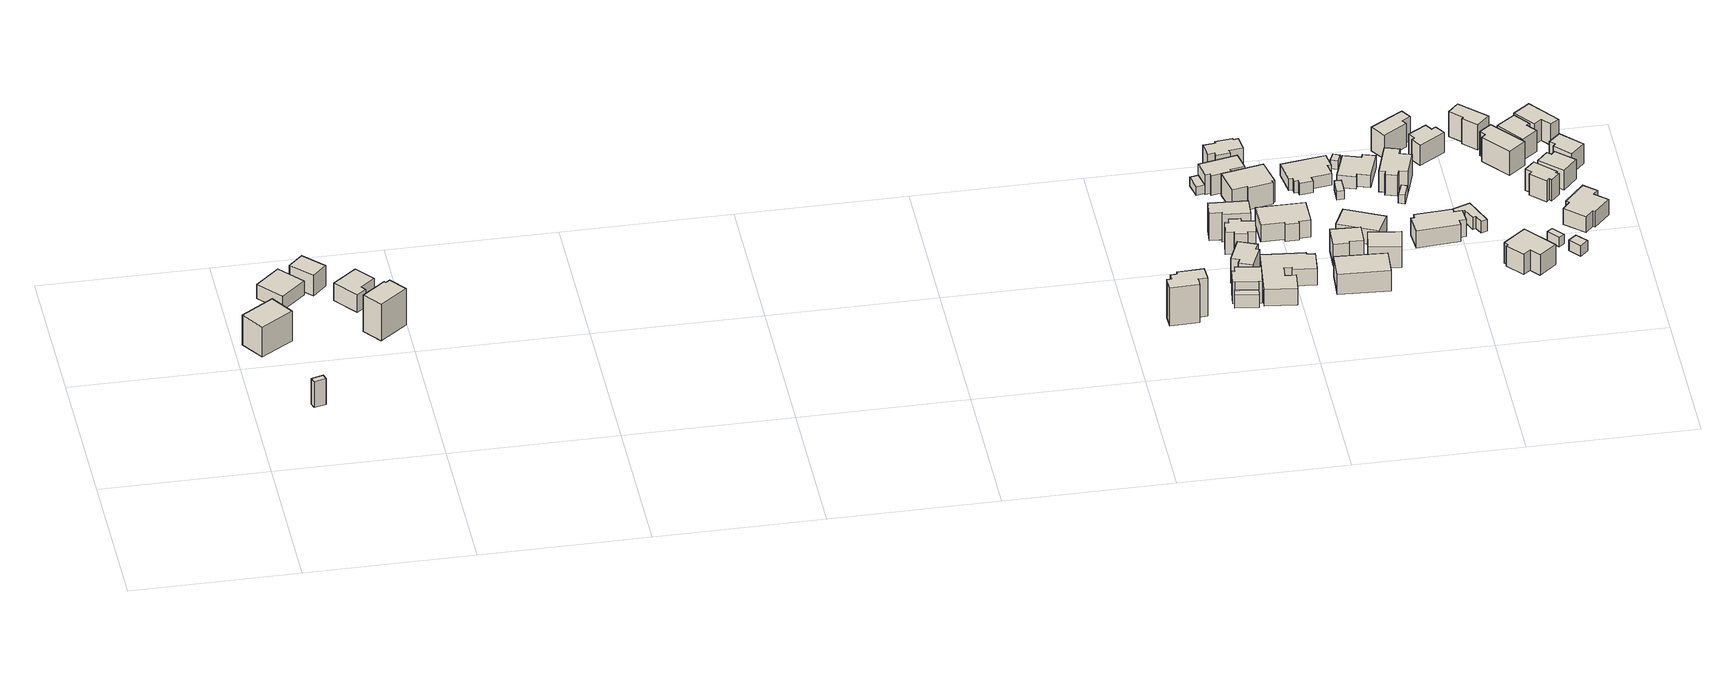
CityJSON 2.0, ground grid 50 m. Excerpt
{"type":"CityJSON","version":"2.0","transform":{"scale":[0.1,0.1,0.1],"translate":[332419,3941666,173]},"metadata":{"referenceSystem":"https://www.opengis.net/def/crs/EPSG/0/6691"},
"CityObjects":{
"building1":{"type":"Building","attributes":{"usage":"411","measuredHeight":11.3,"storeysAboveGround":2,"BuildingIDAttribute.prefecture":"14","BuildingIDAttribute.city":"14151","BuildingDetailAttribute.totalFloorArea":158.42,"BuildingDetailAttribute.buildingFootprintArea":79.21,"BuildingDetailAttribute.buildingStructureType":"601","BuildingDetailAttribute.buildingStructureOrgType":"1","BuildingDetailAttribute.orgUsage":"10","BuildingDetailAttribute.surveyYear":2015,"BuildingLandSlideRiskAttribute.description":"1","BuildingLandSlideRiskAttribute.areaType":"1"},"geometry":[{"type":"Solid","lod":"1","boundaries":[[[[0,1,2,3]],[[2,4,5,3]],[[1,6,4,2]],[[0,7,6,1]],[[3,5,7,0]],[[4,6,7,5]]]]}]},
"building2":{"type":"Building","attributes":{"measuredHeight":11.4,"BuildingIDAttribute.prefecture":"14","BuildingIDAttribute.city":"14151","BuildingDetailAttribute.surveyYear":2015,"BuildingLandSlideRiskAttribute.description":"1","BuildingLandSlideRiskAttribute.areaType":"1"},"geometry":[{"type":"Solid","lod":"1","boundaries":[[[[8,9,10,11]],[[10,12,13,11]],[[9,14,12,10]],[[8,15,14,9]],[[11,13,15,8]],[[12,14,15,13]]]]}]},
"building3":{"type":"Building","attributes":{"usage":"411","measuredHeight":6,"storeysAboveGround":2,"BuildingIDAttribute.prefecture":"14","BuildingIDAttribute.city":"14151","BuildingDetailAttribute.totalFloorArea":151.62,"BuildingDetailAttribute.buildingFootprintArea":75.81,"BuildingDetailAttribute.buildingStructureType":"601","BuildingDetailAttribute.buildingStructureOrgType":"1","BuildingDetailAttribute.orgUsage":"10","BuildingDetailAttribute.surveyYear":2015,"BuildingLandSlideRiskAttribute.description":"1","BuildingLandSlideRiskAttribute.areaType":"1"},"geometry":[{"type":"Solid","lod":"1","boundaries":[[[[16,17,18,19]],[[18,20,21,19]],[[17,22,20,18]],[[16,23,22,17]],[[19,21,23,16]],[[20,22,23,21]]]]}]},
"building4":{"type":"Building","attributes":{"usage":"411","measuredHeight":7.9,"storeysAboveGround":2,"BuildingIDAttribute.prefecture":"14","BuildingIDAttribute.city":"14151","BuildingDetailAttribute.totalFloorArea":80.14,"BuildingDetailAttribute.buildingFootprintArea":40.07,"BuildingDetailAttribute.buildingStructureType":"601","BuildingDetailAttribute.buildingStructureOrgType":"1","BuildingDetailAttribute.orgUsage":"10","BuildingDetailAttribute.surveyYear":2015,"BuildingLandSlideRiskAttribute.description":"1","BuildingLandSlideRiskAttribute.areaType":"1"},"geometry":[{"type":"Solid","lod":"1","boundaries":[[[[24,25,26,27]],[[26,28,29,27]],[[25,30,28,26]],[[24,31,30,25]],[[27,29,31,24]],[[28,30,31,29]]]]}]},
"building5":{"type":"Building","attributes":{"usage":"411","measuredHeight":7.4,"storeysAboveGround":2,"BuildingIDAttribute.prefecture":"14","BuildingIDAttribute.city":"14151","BuildingDetailAttribute.totalFloorArea":116.2,"BuildingDetailAttribute.buildingFootprintArea":58.1,"BuildingDetailAttribute.buildingStructureType":"601","BuildingDetailAttribute.buildingStructureOrgType":"1","BuildingDetailAttribute.orgUsage":"10","BuildingDetailAttribute.surveyYear":2015,"BuildingLandSlideRiskAttribute.description":"1","BuildingLandSlideRiskAttribute.areaType":"1"},"geometry":[{"type":"Solid","lod":"1","boundaries":[[[[32,33,34,35,36,37]],[[36,38,39,37]],[[35,40,38,36]],[[34,41,40,35]],[[33,42,41,34]],[[32,43,42,33]],[[37,39,43,32]],[[38,40,41,42,43,39]]]]}]},
"building6":{"type":"Building","attributes":{"usage":"411","measuredHeight":13.2,"storeysAboveGround":2,"BuildingIDAttribute.prefecture":"14","BuildingIDAttribute.city":"14151","BuildingDetailAttribute.totalFloorArea":116.97,"BuildingDetailAttribute.buildingFootprintArea":58.49,"BuildingDetailAttribute.buildingStructureType":"601","BuildingDetailAttribute.buildingStructureOrgType":"1","BuildingDetailAttribute.orgUsage":"10","BuildingDetailAttribute.surveyYear":2015,"BuildingLandSlideRiskAttribute.description":"1","BuildingLandSlideRiskAttribute.areaType":"1"},"geometry":[{"type":"Solid","lod":"1","boundaries":[[[[44,45,46,47,48,49]],[[48,50,51,49]],[[47,52,50,48]],[[46,53,52,47]],[[45,54,53,46]],[[44,55,54,45]],[[49,51,55,44]],[[50,52,53,54,55,51]]]]}]},
"building7":{"type":"Building","attributes":{"usage":"411","measuredHeight":14,"storeysAboveGround":2,"BuildingIDAttribute.prefecture":"14","BuildingIDAttribute.city":"14151","BuildingDetailAttribute.totalFloorArea":113.27,"BuildingDetailAttribute.buildingFootprintArea":56.63,"BuildingDetailAttribute.buildingStructureType":"601","BuildingDetailAttribute.buildingStructureOrgType":"1","BuildingDetailAttribute.orgUsage":"10","BuildingDetailAttribute.surveyYear":2015,"BuildingLandSlideRiskAttribute.description":"1","BuildingLandSlideRiskAttribute.areaType":"1"},"geometry":[{"type":"Solid","lod":"1","boundaries":[[[[56,57,58,59,60,61,62,63,64,65]],[[64,66,67,65]],[[63,68,66,64]],[[62,69,68,63]],[[61,70,69,62]],[[60,71,70,61]],[[59,72,71,60]],[[58,73,72,59]],[[57,74,73,58]],[[56,75,74,57]],[[65,67,75,56]],[[66,68,69,70,71,72,73,74,75,67]]]]}]},
"building8":{"type":"Building","attributes":{"measuredHeight":5.9,"BuildingIDAttribute.prefecture":"14","BuildingIDAttribute.city":"14151","BuildingDetailAttribute.surveyYear":2015,"BuildingLandSlideRiskAttribute.description":"1","BuildingLandSlideRiskAttribute.areaType":"1"},"geometry":[{"type":"Solid","lod":"1","boundaries":[[[[76,77,78,79]],[[78,80,81,79]],[[77,82,80,78]],[[76,83,82,77]],[[79,81,83,76]],[[80,82,83,81]]]]}]},
"building9":{"type":"Building","attributes":{"usage":"411","measuredHeight":8.2,"storeysAboveGround":2,"BuildingIDAttribute.prefecture":"14","BuildingIDAttribute.city":"14151","BuildingDetailAttribute.totalFloorArea":65.85,"BuildingDetailAttribute.buildingFootprintArea":32.93,"BuildingDetailAttribute.buildingStructureType":"601","BuildingDetailAttribute.buildingStructureOrgType":"1","BuildingDetailAttribute.orgUsage":"10","BuildingDetailAttribute.surveyYear":2015,"BuildingLandSlideRiskAttribute.description":"1","BuildingLandSlideRiskAttribute.areaType":"1"},"geometry":[{"type":"Solid","lod":"1","boundaries":[[[[84,85,86,87,88,89,90,91]],[[90,92,93,91]],[[89,94,92,90]],[[88,95,94,89]],[[87,96,95,88]],[[86,97,96,87]],[[85,98,97,86]],[[84,99,98,85]],[[91,93,99,84]],[[92,94,95,96,97,98,99,93]]]]}]},
"building10":{"type":"Building","attributes":{"usage":"411","measuredHeight":9.5,"storeysAboveGround":2,"BuildingIDAttribute.prefecture":"14","BuildingIDAttribute.city":"14151","BuildingDetailAttribute.totalFloorArea":83.37,"BuildingDetailAttribute.buildingFootprintArea":41.69,"BuildingDetailAttribute.buildingStructureType":"601","BuildingDetailAttribute.buildingStructureOrgType":"1","BuildingDetailAttribute.orgUsage":"10","BuildingDetailAttribute.surveyYear":2015,"BuildingLandSlideRiskAttribute.description":"1","BuildingLandSlideRiskAttribute.areaType":"1"},"geometry":[{"type":"Solid","lod":"1","boundaries":[[[[100,101,102,103,104,105,106,107]],[[106,108,109,107]],[[105,110,108,106]],[[104,111,110,105]],[[103,112,111,104]],[[102,113,112,103]],[[101,114,113,102]],[[100,115,114,101]],[[107,109,115,100]],[[108,110,111,112,113,114,115,109]]]]}]},
"building11":{"type":"Building","attributes":{"usage":"411","measuredHeight":8,"storeysAboveGround":2,"BuildingIDAttribute.prefecture":"14","BuildingIDAttribute.city":"14151","BuildingDetailAttribute.totalFloorArea":88.07,"BuildingDetailAttribute.buildingFootprintArea":44.03,"BuildingDetailAttribute.buildingStructureType":"601","BuildingDetailAttribute.buildingStructureOrgType":"1","BuildingDetailAttribute.orgUsage":"10","BuildingDetailAttribute.surveyYear":2015,"BuildingLandSlideRiskAttribute.description":"1","BuildingLandSlideRiskAttribute.areaType":"1"},"geometry":[{"type":"Solid","lod":"1","boundaries":[[[[116,117,118,119,120,121,122,123,124,125,126,127]],[[126,128,129,127]],[[125,130,128,126]],[[124,131,130,125]],[[123,132,131,124]],[[122,133,132,123]],[[121,134,133,122]],[[120,135,134,121]],[[119,136,135,120]],[[118,137,136,119]],[[117,138,137,118]],[[116,139,138,117]],[[127,129,139,116]],[[128,130,131,132,133,134,135,136,137,138,139,129]]]]}]},
"building12":{"type":"Building","attributes":{"usage":"411","measuredHeight":10.1,"storeysAboveGround":2,"BuildingIDAttribute.prefecture":"14","BuildingIDAttribute.city":"14151","BuildingDetailAttribute.totalFloorArea":97.41,"BuildingDetailAttribute.buildingFootprintArea":48.71,"BuildingDetailAttribute.buildingStructureType":"601","BuildingDetailAttribute.buildingStructureOrgType":"1","BuildingDetailAttribute.orgUsage":"10","BuildingDetailAttribute.surveyYear":2015,"BuildingLandSlideRiskAttribute.description":"1","BuildingLandSlideRiskAttribute.areaType":"1"},"geometry":[{"type":"Solid","lod":"1","boundaries":[[[[140,141,142,143,144,145]],[[144,146,147,145]],[[143,148,146,144]],[[142,149,148,143]],[[141,150,149,142]],[[140,151,150,141]],[[145,147,151,140]],[[146,148,149,150,151,147]]]]}]},
"building13":{"type":"Building","attributes":{"BuildingIDAttribute.prefecture":"14","BuildingIDAttribute.city":"14151","BuildingDetailAttribute.surveyYear":2015,"BuildingLandSlideRiskAttribute.description":"1","BuildingLandSlideRiskAttribute.areaType":"1"},"geometry":[{"type":"Solid","lod":"1","boundaries":[[[[152,153,154,155]],[[154,156,157,155]],[[153,158,156,154]],[[152,159,158,153]],[[155,157,159,152]],[[156,158,159,157]]]]}]},
"building14":{"type":"Building","attributes":{"usage":"411","measuredHeight":7,"storeysAboveGround":1,"BuildingIDAttribute.prefecture":"14","BuildingIDAttribute.city":"14151","BuildingDetailAttribute.totalFloorArea":164.41,"BuildingDetailAttribute.buildingFootprintArea":164.41,"BuildingDetailAttribute.buildingStructureType":"601","BuildingDetailAttribute.buildingStructureOrgType":"1","BuildingDetailAttribute.orgUsage":"10","BuildingDetailAttribute.surveyYear":2015,"BuildingLandSlideRiskAttribute.description":"1","BuildingLandSlideRiskAttribute.areaType":"1"},"geometry":[{"type":"Solid","lod":"1","boundaries":[[[[160,161,162,163,164,165,166,167,168,169,170,171]],[[170,172,173,171]],[[169,174,172,170]],[[168,175,174,169]],[[167,176,175,168]],[[166,177,176,167]],[[165,178,177,166]],[[164,179,178,165]],[[163,180,179,164]],[[162,181,180,163]],[[161,182,181,162]],[[160,183,182,161]],[[171,173,183,160]],[[172,174,175,176,177,178,179,180,181,182,183,173]]]]}]},
"building15":{"type":"Building","attributes":{"usage":"411","measuredHeight":7.7,"storeysAboveGround":2,"BuildingIDAttribute.prefecture":"14","BuildingIDAttribute.city":"14151","BuildingDetailAttribute.totalFloorArea":120.43,"BuildingDetailAttribute.buildingFootprintArea":60.21,"BuildingDetailAttribute.buildingStructureType":"601","BuildingDetailAttribute.buildingStructureOrgType":"1","BuildingDetailAttribute.orgUsage":"10","BuildingDetailAttribute.surveyYear":2015,"BuildingLandSlideRiskAttribute.description":"1","BuildingLandSlideRiskAttribute.areaType":"1"},"geometry":[{"type":"Solid","lod":"1","boundaries":[[[[184,185,186,187,188,189,190,153]],[[190,191,192,153]],[[189,193,191,190]],[[188,194,193,189]],[[187,195,194,188]],[[186,196,195,187]],[[185,197,196,186]],[[184,198,197,185]],[[153,192,198,184]],[[191,193,194,195,196,197,198,192]]]]}]},
"building16":{"type":"Building","attributes":{"usage":"411","measuredHeight":8.8,"storeysAboveGround":1,"BuildingIDAttribute.prefecture":"14","BuildingIDAttribute.city":"14151","BuildingDetailAttribute.totalFloorArea":127.02,"BuildingDetailAttribute.buildingFootprintArea":127.02,"BuildingDetailAttribute.buildingStructureType":"601","BuildingDetailAttribute.buildingStructureOrgType":"1","BuildingDetailAttribute.orgUsage":"10","BuildingDetailAttribute.surveyYear":2015,"BuildingLandSlideRiskAttribute.description":"1","BuildingLandSlideRiskAttribute.areaType":"1"},"geometry":[{"type":"Solid","lod":"1","boundaries":[[[[199,200,201,202,203,204,205,206]],[[205,207,208,206]],[[204,209,207,205]],[[203,210,209,204]],[[202,211,210,203]],[[201,212,211,202]],[[200,213,212,201]],[[199,214,213,200]],[[206,208,214,199]],[[207,209,210,211,212,213,214,208]]]]}]},
"building17":{"type":"Building","attributes":{"usage":"411","measuredHeight":8.1,"storeysAboveGround":2,"BuildingIDAttribute.prefecture":"14","BuildingIDAttribute.city":"14151","BuildingDetailAttribute.totalFloorArea":94.13,"BuildingDetailAttribute.buildingFootprintArea":47.07,"BuildingDetailAttribute.buildingStructureType":"601","BuildingDetailAttribute.buildingStructureOrgType":"1","BuildingDetailAttribute.orgUsage":"10","BuildingDetailAttribute.surveyYear":2015,"BuildingLandSlideRiskAttribute.description":"1","BuildingLandSlideRiskAttribute.areaType":"1"},"geometry":[{"type":"Solid","lod":"1","boundaries":[[[[215,216,217,218,219,220,221,222,223,224,225,226]],[[225,227,228,226]],[[224,229,227,225]],[[223,230,229,224]],[[222,231,230,223]],[[221,232,231,222]],[[220,233,232,221]],[[219,234,233,220]],[[218,235,234,219]],[[217,236,235,218]],[[216,237,236,217]],[[215,238,237,216]],[[226,228,238,215]],[[227,229,230,231,232,233,234,235,236,237,238,228]]]]}]},
"building18":{"type":"Building","attributes":{"usage":"411","measuredHeight":6.8,"storeysAboveGround":1,"BuildingIDAttribute.prefecture":"14","BuildingIDAttribute.city":"14151","BuildingDetailAttribute.totalFloorArea":115.85,"BuildingDetailAttribute.buildingFootprintArea":115.85,"BuildingDetailAttribute.buildingStructureType":"601","BuildingDetailAttribute.buildingStructureOrgType":"1","BuildingDetailAttribute.orgUsage":"10","BuildingDetailAttribute.surveyYear":2015,"BuildingLandSlideRiskAttribute.description":"1","BuildingLandSlideRiskAttribute.areaType":"1"},"geometry":[{"type":"Solid","lod":"1","boundaries":[[[[239,240,241,242,243,244,245,246]],[[245,247,248,246]],[[244,249,247,245]],[[243,250,249,244]],[[242,251,250,243]],[[241,252,251,242]],[[240,253,252,241]],[[239,254,253,240]],[[246,248,254,239]],[[247,249,250,251,252,253,254,248]]]]}]},
"building19":{"type":"Building","attributes":{"BuildingIDAttribute.prefecture":"14","BuildingIDAttribute.city":"14151","BuildingDetailAttribute.surveyYear":2015,"BuildingLandSlideRiskAttribute.description":"1","BuildingLandSlideRiskAttribute.areaType":"1"},"geometry":[{"type":"Solid","lod":"1","boundaries":[[[[255,256,257,258]],[[257,259,260,258]],[[256,261,259,257]],[[255,262,261,256]],[[258,260,262,255]],[[259,261,262,260]]]]}]},
"building20":{"type":"Building","attributes":{"usage":"411","measuredHeight":8.7,"storeysAboveGround":2,"BuildingIDAttribute.prefecture":"14","BuildingIDAttribute.city":"14151","BuildingDetailAttribute.totalFloorArea":262.78,"BuildingDetailAttribute.buildingFootprintArea":131.39,"BuildingDetailAttribute.buildingStructureType":"601","BuildingDetailAttribute.buildingStructureOrgType":"1","BuildingDetailAttribute.orgUsage":"10","BuildingDetailAttribute.surveyYear":2015,"BuildingLandSlideRiskAttribute.description":"1","BuildingLandSlideRiskAttribute.areaType":"1"},"geometry":[{"type":"Solid","lod":"1","boundaries":[[[[263,264,265,266]],[[265,267,268,266]],[[264,269,267,265]],[[263,270,269,264]],[[266,268,270,263]],[[267,269,270,268]]]]}]},
"building21":{"type":"Building","attributes":{"usage":"411","measuredHeight":8.2,"storeysAboveGround":2,"BuildingIDAttribute.prefecture":"14","BuildingIDAttribute.city":"14151","BuildingDetailAttribute.totalFloorArea":100.71,"BuildingDetailAttribute.buildingFootprintArea":50.35,"BuildingDetailAttribute.buildingStructureType":"601","BuildingDetailAttribute.buildingStructureOrgType":"1","BuildingDetailAttribute.orgUsage":"10","BuildingDetailAttribute.surveyYear":2015,"BuildingLandSlideRiskAttribute.description":"1","BuildingLandSlideRiskAttribute.areaType":"1"},"geometry":[{"type":"Solid","lod":"1","boundaries":[[[[271,272,273,274,275,276]],[[275,277,278,276]],[[274,279,277,275]],[[273,280,279,274]],[[272,281,280,273]],[[271,282,281,272]],[[276,278,282,271]],[[277,279,280,281,282,278]]]]}]},
"building22":{"type":"Building","attributes":{"usage":"411","measuredHeight":4.6,"storeysAboveGround":1,"BuildingIDAttribute.prefecture":"14","BuildingIDAttribute.city":"14151","BuildingDetailAttribute.totalFloorArea":109.6,"BuildingDetailAttribute.buildingFootprintArea":109.6,"BuildingDetailAttribute.buildingStructureType":"601","BuildingDetailAttribute.buildingStructureOrgType":"1","BuildingDetailAttribute.orgUsage":"10","BuildingDetailAttribute.surveyYear":2015,"BuildingLandSlideRiskAttribute.description":"1","BuildingLandSlideRiskAttribute.areaType":"1"},"geometry":[{"type":"Solid","lod":"1","boundaries":[[[[283,284,285,286,287,288,289,290,291,292,293,294]],[[293,295,296,294]],[[292,297,295,293]],[[291,298,297,292]],[[290,299,298,291]],[[289,300,299,290]],[[288,301,300,289]],[[287,302,301,288]],[[286,303,302,287]],[[285,304,303,286]],[[284,305,304,285]],[[283,306,305,284]],[[294,296,306,283]],[[295,297,298,299,300,301,302,303,304,305,306,296]]]]}]},
"building23":{"type":"Building","attributes":{"usage":"411","measuredHeight":6.8,"storeysAboveGround":2,"BuildingIDAttribute.prefecture":"14","BuildingIDAttribute.city":"14151","BuildingDetailAttribute.totalFloorArea":161.06,"BuildingDetailAttribute.buildingFootprintArea":80.53,"BuildingDetailAttribute.buildingStructureType":"601","BuildingDetailAttribute.buildingStructureOrgType":"1","BuildingDetailAttribute.orgUsage":"10","BuildingDetailAttribute.surveyYear":2015,"BuildingLandSlideRiskAttribute.description":"1","BuildingLandSlideRiskAttribute.areaType":"1"},"geometry":[{"type":"Solid","lod":"1","boundaries":[[[[307,308,309,310]],[[309,311,312,310]],[[308,313,311,309]],[[307,314,313,308]],[[310,312,314,307]],[[311,313,314,312]]]]}]},
"building24":{"type":"Building","attributes":{"usage":"411","measuredHeight":8.2,"storeysAboveGround":2,"BuildingIDAttribute.prefecture":"14","BuildingIDAttribute.city":"14151","BuildingDetailAttribute.totalFloorArea":115.14,"BuildingDetailAttribute.buildingFootprintArea":57.57,"BuildingDetailAttribute.buildingStructureType":"601","BuildingDetailAttribute.buildingStructureOrgType":"1","BuildingDetailAttribute.orgUsage":"10","BuildingDetailAttribute.surveyYear":2015,"BuildingLandSlideRiskAttribute.description":"1","BuildingLandSlideRiskAttribute.areaType":"1"},"geometry":[{"type":"Solid","lod":"1","boundaries":[[[[315,316,317,318]],[[317,319,320,318]],[[316,321,319,317]],[[315,322,321,316]],[[318,320,322,315]],[[319,321,322,320]]]]}]},
"building25":{"type":"Building","attributes":{"BuildingIDAttribute.prefecture":"14","BuildingIDAttribute.city":"14151","BuildingDetailAttribute.surveyYear":2015,"BuildingLandSlideRiskAttribute.description":"1","BuildingLandSlideRiskAttribute.areaType":"1"},"geometry":[{"type":"Solid","lod":"1","boundaries":[[[[323,324,325,326]],[[325,327,328,326]],[[324,329,327,325]],[[323,330,329,324]],[[326,328,330,323]],[[327,329,330,328]]]]}]},
"building26":{"type":"Building","attributes":{"BuildingIDAttribute.prefecture":"14","BuildingIDAttribute.city":"14151","BuildingDetailAttribute.surveyYear":2015,"BuildingLandSlideRiskAttribute.description":"1","BuildingLandSlideRiskAttribute.areaType":"1"},"geometry":[{"type":"Solid","lod":"1","boundaries":[[[[331,332,333,334]],[[333,335,336,334]],[[332,337,335,333]],[[331,338,337,332]],[[334,336,338,331]],[[335,337,338,336]]]]}]},
"building27":{"type":"Building","attributes":{"usage":"411","measuredHeight":5.2,"storeysAboveGround":2,"BuildingIDAttribute.prefecture":"14","BuildingIDAttribute.city":"14151","BuildingDetailAttribute.totalFloorArea":152.1,"BuildingDetailAttribute.buildingFootprintArea":76.05,"BuildingDetailAttribute.buildingStructureType":"601","BuildingDetailAttribute.buildingStructureOrgType":"1","BuildingDetailAttribute.orgUsage":"10","BuildingDetailAttribute.surveyYear":2015,"BuildingLandSlideRiskAttribute.description":"1","BuildingLandSlideRiskAttribute.areaType":"1"},"geometry":[{"type":"Solid","lod":"1","boundaries":[[[[339,340,341,342,343,344,345,346]],[[345,347,348,346]],[[344,349,347,345]],[[343,350,349,344]],[[342,351,350,343]],[[341,352,351,342]],[[340,353,352,341]],[[339,354,353,340]],[[346,348,354,339]],[[347,349,350,351,352,353,354,348]]]]}]},
"building28":{"type":"Building","attributes":{"measuredHeight":3.1,"BuildingIDAttribute.prefecture":"14","BuildingIDAttribute.city":"14151","BuildingDetailAttribute.surveyYear":2015,"BuildingLandSlideRiskAttribute.description":"1","BuildingLandSlideRiskAttribute.areaType":"1"},"geometry":[{"type":"Solid","lod":"1","boundaries":[[[[355,356,357,358]],[[357,359,360,358]],[[356,361,359,357]],[[355,362,361,356]],[[358,360,362,355]],[[359,361,362,360]]]]}]},
"building29":{"type":"Building","attributes":{"usage":"411","measuredHeight":6.5,"storeysAboveGround":1,"BuildingIDAttribute.prefecture":"14","BuildingIDAttribute.city":"14151","BuildingDetailAttribute.totalFloorArea":76.59,"BuildingDetailAttribute.buildingFootprintArea":76.59,"BuildingDetailAttribute.buildingStructureType":"601","BuildingDetailAttribute.buildingStructureOrgType":"1","BuildingDetailAttribute.orgUsage":"10","BuildingDetailAttribute.surveyYear":2015,"BuildingLandSlideRiskAttribute.description":"1","BuildingLandSlideRiskAttribute.areaType":"1"},"geometry":[{"type":"Solid","lod":"1","boundaries":[[[[363,364,365,366,367,368,369,370,371,372]],[[371,373,374,372]],[[370,375,373,371]],[[369,376,375,370]],[[368,377,376,369]],[[367,378,377,368]],[[366,379,378,367]],[[365,380,379,366]],[[364,381,380,365]],[[363,382,381,364]],[[372,374,382,363]],[[373,375,376,377,378,379,380,381,382,374]]]]}]},
"building30":{"type":"Building","attributes":{"usage":"411","measuredHeight":7.9,"storeysAboveGround":2,"BuildingIDAttribute.prefecture":"14","BuildingIDAttribute.city":"14151","BuildingDetailAttribute.totalFloorArea":147.76,"BuildingDetailAttribute.buildingFootprintArea":73.88,"BuildingDetailAttribute.buildingStructureType":"601","BuildingDetailAttribute.buildingStructureOrgType":"1","BuildingDetailAttribute.orgUsage":"10","BuildingDetailAttribute.surveyYear":2015,"BuildingLandSlideRiskAttribute.description":"1","BuildingLandSlideRiskAttribute.areaType":"1"},"geometry":[{"type":"Solid","lod":"1","boundaries":[[[[383,384,385,386,387,388,389,390,391,392]],[[391,393,394,392]],[[390,395,393,391]],[[389,396,395,390]],[[388,397,396,389]],[[387,398,397,388]],[[386,399,398,387]],[[385,400,399,386]],[[384,401,400,385]],[[383,402,401,384]],[[392,394,402,383]],[[393,395,396,397,398,399,400,401,402,394]]]]}]},
"building31":{"type":"Building","attributes":{"usage":"411","measuredHeight":9.1,"storeysAboveGround":2,"BuildingIDAttribute.prefecture":"14","BuildingIDAttribute.city":"14151","BuildingDetailAttribute.totalFloorArea":93.27,"BuildingDetailAttribute.buildingFootprintArea":46.64,"BuildingDetailAttribute.buildingStructureType":"601","BuildingDetailAttribute.buildingStructureOrgType":"1","BuildingDetailAttribute.orgUsage":"10","BuildingDetailAttribute.surveyYear":2015,"BuildingLandSlideRiskAttribute.description":"1","BuildingLandSlideRiskAttribute.areaType":"1"},"geometry":[{"type":"Solid","lod":"1","boundaries":[[[[403,404,405,406,407,408]],[[407,409,410,408]],[[406,411,409,407]],[[405,412,411,406]],[[404,413,412,405]],[[403,414,413,404]],[[408,410,414,403]],[[409,411,412,413,414,410]]]]}]},
"building32":{"type":"Building","attributes":{"measuredHeight":4.5,"BuildingIDAttribute.prefecture":"14","BuildingIDAttribute.city":"14151","BuildingDetailAttribute.surveyYear":2015,"BuildingLandSlideRiskAttribute.description":"1","BuildingLandSlideRiskAttribute.areaType":"1"},"geometry":[{"type":"Solid","lod":"1","boundaries":[[[[415,416,417,418,419,420,421,422]],[[421,423,424,422]],[[420,425,423,421]],[[419,426,425,420]],[[418,427,426,419]],[[417,428,427,418]],[[416,429,428,417]],[[415,430,429,416]],[[422,424,430,415]],[[423,425,426,427,428,429,430,424]]]]}]},
"building33":{"type":"Building","attributes":{"usage":"411","measuredHeight":8.1,"storeysAboveGround":2,"BuildingIDAttribute.prefecture":"14","BuildingIDAttribute.city":"14151","BuildingDetailAttribute.totalFloorArea":81.96,"BuildingDetailAttribute.buildingFootprintArea":40.98,"BuildingDetailAttribute.buildingStructureType":"601","BuildingDetailAttribute.buildingStructureOrgType":"1","BuildingDetailAttribute.orgUsage":"10","BuildingDetailAttribute.surveyYear":2015,"BuildingLandSlideRiskAttribute.description":"1","BuildingLandSlideRiskAttribute.areaType":"1"},"geometry":[{"type":"Solid","lod":"1","boundaries":[[[[431,432,433,434,435,436,437,438]],[[437,439,440,438]],[[436,441,439,437]],[[435,442,441,436]],[[434,443,442,435]],[[433,444,443,434]],[[432,445,444,433]],[[431,446,445,432]],[[438,440,446,431]],[[439,441,442,443,444,445,446,440]]]]}]},
"building34":{"type":"Building","attributes":{"usage":"401","measuredHeight":8.1,"storeysAboveGround":2,"BuildingIDAttribute.prefecture":"14","BuildingIDAttribute.city":"14151","BuildingDetailAttribute.totalFloorArea":162.38,"BuildingDetailAttribute.buildingFootprintArea":81.19,"BuildingDetailAttribute.buildingStructureType":"610","BuildingDetailAttribute.buildingStructureOrgType":"2","BuildingDetailAttribute.orgUsage":"61","BuildingDetailAttribute.surveyYear":2015,"BuildingLandSlideRiskAttribute.description":"1","BuildingLandSlideRiskAttribute.areaType":"1"},"geometry":[{"type":"Solid","lod":"1","boundaries":[[[[447,448,449,450,451,452,453,454]],[[453,455,456,454]],[[452,457,455,453]],[[451,458,457,452]],[[450,459,458,451]],[[449,460,459,450]],[[448,461,460,449]],[[447,462,461,448]],[[454,456,462,447]],[[455,457,458,459,460,461,462,456]]]]}]},
"building35":{"type":"Building","attributes":{"measuredHeight":3.5,"BuildingIDAttribute.prefecture":"14","BuildingIDAttribute.city":"14151","BuildingDetailAttribute.surveyYear":2015,"BuildingLandSlideRiskAttribute.description":"1","BuildingLandSlideRiskAttribute.areaType":"1"},"geometry":[{"type":"Solid","lod":"1","boundaries":[[[[463,464,465,466]],[[465,467,468,466]],[[464,469,467,465]],[[463,470,469,464]],[[466,468,470,463]],[[467,469,470,468]]]]}]},
"building36":{"type":"Building","attributes":{"usage":"411","measuredHeight":9.6,"storeysAboveGround":2,"BuildingIDAttribute.prefecture":"14","BuildingIDAttribute.city":"14151","BuildingDetailAttribute.totalFloorArea":85.97,"BuildingDetailAttribute.buildingFootprintArea":42.98,"BuildingDetailAttribute.buildingStructureType":"601","BuildingDetailAttribute.buildingStructureOrgType":"1","BuildingDetailAttribute.orgUsage":"10","BuildingDetailAttribute.surveyYear":2015,"BuildingLandSlideRiskAttribute.description":"1","BuildingLandSlideRiskAttribute.areaType":"1"},"geometry":[{"type":"Solid","lod":"1","boundaries":[[[[471,472,473,474,475,476]],[[475,477,478,476]],[[474,479,477,475]],[[473,480,479,474]],[[472,481,480,473]],[[471,482,481,472]],[[476,478,482,471]],[[477,479,480,481,482,478]]]]}]},
"building37":{"type":"Building","attributes":{"measuredHeight":3.9,"BuildingIDAttribute.prefecture":"14","BuildingIDAttribute.city":"14151","BuildingDetailAttribute.surveyYear":2015,"BuildingLandSlideRiskAttribute.description":"1","BuildingLandSlideRiskAttribute.areaType":"1"},"geometry":[{"type":"Solid","lod":"1","boundaries":[[[[483,484,485,486]],[[485,487,488,486]],[[484,489,487,485]],[[483,490,489,484]],[[486,488,490,483]],[[487,489,490,488]]]]}]},
"building38":{"type":"Building","attributes":{"usage":"411","measuredHeight":9.5,"storeysAboveGround":2,"BuildingIDAttribute.prefecture":"14","BuildingIDAttribute.city":"14151","BuildingDetailAttribute.totalFloorArea":130.27,"BuildingDetailAttribute.buildingFootprintArea":65.14,"BuildingDetailAttribute.buildingStructureType":"601","BuildingDetailAttribute.buildingStructureOrgType":"1","BuildingDetailAttribute.orgUsage":"10","BuildingDetailAttribute.surveyYear":2015,"BuildingLandSlideRiskAttribute.description":"1","BuildingLandSlideRiskAttribute.areaType":"1"},"geometry":[{"type":"Solid","lod":"1","boundaries":[[[[491,492,493,494,495,496]],[[495,497,498,496]],[[494,499,497,495]],[[493,500,499,494]],[[492,501,500,493]],[[491,502,501,492]],[[496,498,502,491]],[[497,499,500,501,502,498]]]]}]},
"building39":{"type":"Building","attributes":{"usage":"411","measuredHeight":7.9,"storeysAboveGround":2,"BuildingIDAttribute.prefecture":"14","BuildingIDAttribute.city":"14151","BuildingDetailAttribute.totalFloorArea":75.95,"BuildingDetailAttribute.buildingFootprintArea":37.98,"BuildingDetailAttribute.buildingStructureType":"601","BuildingDetailAttribute.buildingStructureOrgType":"1","BuildingDetailAttribute.orgUsage":"10","BuildingDetailAttribute.surveyYear":2015,"BuildingLandSlideRiskAttribute.description":"1","BuildingLandSlideRiskAttribute.areaType":"1"},"geometry":[{"type":"Solid","lod":"1","boundaries":[[[[503,504,505,506,507,508,509,510,511,512]],[[511,513,514,512]],[[510,515,513,511]],[[509,516,515,510]],[[508,517,516,509]],[[507,518,517,508]],[[506,519,518,507]],[[505,520,519,506]],[[504,521,520,505]],[[503,522,521,504]],[[512,514,522,503]],[[513,515,516,517,518,519,520,521,522,514]]]]}]},
"building40":{"type":"Building","attributes":{"usage":"411","measuredHeight":8.1,"storeysAboveGround":2,"BuildingIDAttribute.prefecture":"14","BuildingIDAttribute.city":"14151","BuildingDetailAttribute.totalFloorArea":105.96,"BuildingDetailAttribute.buildingFootprintArea":52.98,"BuildingDetailAttribute.buildingStructureType":"601","BuildingDetailAttribute.buildingStructureOrgType":"1","BuildingDetailAttribute.orgUsage":"10","BuildingDetailAttribute.surveyYear":2015,"BuildingLandSlideRiskAttribute.description":"1","BuildingLandSlideRiskAttribute.areaType":"1"},"geometry":[{"type":"Solid","lod":"1","boundaries":[[[[523,524,525,526,527,528]],[[527,529,530,528]],[[526,531,529,527]],[[525,532,531,526]],[[524,533,532,525]],[[523,534,533,524]],[[528,530,534,523]],[[529,531,532,533,534,530]]]]}]},
"building41":{"type":"Building","attributes":{"usage":"411","measuredHeight":7.7,"storeysAboveGround":2,"BuildingIDAttribute.prefecture":"14","BuildingIDAttribute.city":"14151","BuildingDetailAttribute.totalFloorArea":173.91,"BuildingDetailAttribute.buildingFootprintArea":86.95,"BuildingDetailAttribute.buildingStructureType":"601","BuildingDetailAttribute.buildingStructureOrgType":"1","BuildingDetailAttribute.orgUsage":"10","BuildingDetailAttribute.surveyYear":2015,"BuildingLandSlideRiskAttribute.description":"1","BuildingLandSlideRiskAttribute.areaType":"1"},"geometry":[{"type":"Solid","lod":"1","boundaries":[[[[535,536,537,538,539,540,541,542,543,544]],[[543,545,546,544]],[[542,547,545,543]],[[541,548,547,542]],[[540,549,548,541]],[[539,550,549,540]],[[538,551,550,539]],[[537,552,551,538]],[[536,553,552,537]],[[535,554,553,536]],[[544,546,554,535]],[[545,547,548,549,550,551,552,553,554,546]]]]}]},
"building42":{"type":"Building","attributes":{"usage":"411","measuredHeight":7.5,"storeysAboveGround":2,"BuildingIDAttribute.prefecture":"14","BuildingIDAttribute.city":"14151","BuildingDetailAttribute.totalFloorArea":86.81,"BuildingDetailAttribute.buildingFootprintArea":43.41,"BuildingDetailAttribute.buildingStructureType":"601","BuildingDetailAttribute.buildingStructureOrgType":"1","BuildingDetailAttribute.orgUsage":"10","BuildingDetailAttribute.surveyYear":2015,"BuildingLandSlideRiskAttribute.description":"1","BuildingLandSlideRiskAttribute.areaType":"1"},"geometry":[{"type":"Solid","lod":"1","boundaries":[[[[555,556,557,558,559,560]],[[559,561,562,560]],[[558,563,561,559]],[[557,564,563,558]],[[556,565,564,557]],[[555,566,565,556]],[[560,562,566,555]],[[561,563,564,565,566,562]]]]}]},
"building43":{"type":"Building","attributes":{"usage":"411","measuredHeight":7.9,"storeysAboveGround":2,"BuildingIDAttribute.prefecture":"14","BuildingIDAttribute.city":"14151","BuildingDetailAttribute.totalFloorArea":97.51,"BuildingDetailAttribute.buildingFootprintArea":48.75,"BuildingDetailAttribute.buildingStructureType":"601","BuildingDetailAttribute.buildingStructureOrgType":"1","BuildingDetailAttribute.orgUsage":"10","BuildingDetailAttribute.surveyYear":2015,"BuildingLandSlideRiskAttribute.description":"1","BuildingLandSlideRiskAttribute.areaType":"1"},"geometry":[{"type":"Solid","lod":"1","boundaries":[[[[567,568,569,570,571,572]],[[571,573,574,572]],[[570,575,573,571]],[[569,576,575,570]],[[568,577,576,569]],[[567,578,577,568]],[[572,574,578,567]],[[573,575,576,577,578,574]]]]}]},
"building44":{"type":"Building","attributes":{"usage":"411","measuredHeight":7.6,"storeysAboveGround":2,"BuildingIDAttribute.prefecture":"14","BuildingIDAttribute.city":"14151","BuildingDetailAttribute.totalFloorArea":79.26,"BuildingDetailAttribute.buildingFootprintArea":39.63,"BuildingDetailAttribute.buildingStructureType":"601","BuildingDetailAttribute.buildingStructureOrgType":"1","BuildingDetailAttribute.orgUsage":"10","BuildingDetailAttribute.surveyYear":2015,"BuildingLandSlideRiskAttribute.description":"1","BuildingLandSlideRiskAttribute.areaType":"1"},"geometry":[{"type":"Solid","lod":"1","boundaries":[[[[579,580,581,582,583,584]],[[583,585,586,584]],[[582,587,585,583]],[[581,588,587,582]],[[580,589,588,581]],[[579,590,589,580]],[[584,586,590,579]],[[585,587,588,589,590,586]]]]}]}
},
"vertices":[
[10,526,73],[106,589,73],[151,520,73],[55,457,73],[151,520,176],[55,457,176],[106,589,176],[10,526,176],
[172,283,6],[167,301,6],[203,311,6],[208,293,6],[203,311,95],[208,293,95],[167,301,95],[172,283,95],
[154,769,98],[217,699,98],[145,635,98],[83,705,98],[145,635,147],[83,705,147],[217,699,147],[154,769,147],
[184,750,98],[226,790,98],[285,730,98],[243,689,98],[285,730,169],[243,689,169],[226,790,169],[184,750,169],
[368,725,91],[412,671,91],[369,637,91],[380,622,91],[351,599,91],[296,668,91],[351,599,151],[296,668,151],[380,622,151],[369,637,151],[412,671,151],[368,725,151],
[407,528,36],[365,582,36],[435,637,36],[439,632,36],[452,641,36],[490,592,36],[452,641,161],[490,592,161],[439,632,161],[435,637,161],[365,582,161],[407,528,161],
[2574,27,169],[2573,70,169],[2586,70,169],[2586,90,169],[2606,91,169],[2606,101,169],[2685,103,169],[2687,57,169],[2660,56,169],[2660,30,169],[2660,56,301],[2660,30,301],[2687,57,301],[2685,103,301],[2606,101,301],[2606,91,301],[2586,90,301],[2586,70,301],[2573,70,301],[2574,27,301],
[2825,2,220],[2757,12,220],[2760,35,220],[2828,25,220],[2760,35,265],[2828,25,265],[2757,12,265],[2825,2,265],
[2847,96,219],[2837,24,219],[2828,25,219],[2760,35,219],[2755,36,219],[2762,88,219],[2770,87,219],[2773,107,219],[2770,87,293],[2773,107,293],[2762,88,293],[2755,36,293],[2760,35,293],[2828,25,293],[2837,24,293],[2847,96,293],
[2803,231,205],[2858,207,205],[2848,186,205],[2858,182,205],[2827,110,205],[2787,127,205],[2794,143,205],[2770,153,205],[2794,143,291],[2770,153,291],[2787,127,291],[2827,110,291],[2858,182,291],[2848,186,291],[2858,207,291],[2803,231,291],
[2866,289,199],[2843,292,199],[2842,284,199],[2804,289,199],[2806,298,199],[2780,301,199],[2787,348,199],[2799,346,199],[2802,365,199],[2836,360,199],[2835,348,199],[2874,343,199],[2835,348,275],[2874,343,275],[2836,360,275],[2802,365,275],[2799,346,275],[2787,348,275],[2780,301,275],[2806,298,275],[2804,289,275],[2842,284,275],[2843,292,275],[2866,289,275],
[2873,450,175],[2869,391,175],[2789,396,175],[2790,406,175],[2754,409,175],[2758,458,175],[2754,409,269],[2758,458,269],[2790,406,269],[2789,396,269],[2869,391,269],[2873,450,269],
[2744,670,182],[2769,675,182],[2779,625,182],[2754,620,182],[2779,625,212],[2754,620,212],[2769,675,212],[2744,670,212],
[2863,198,204],[2992,184,204],[2992,178,204],[3016,175,204],[3008,103,204],[2939,111,204],[2940,120,204],[2917,123,204],[2913,87,204],[2945,83,204],[2938,18,204],[2844,28,204],[2938,18,261],[2844,28,261],[2945,83,261],[2913,87,261],[2917,123,261],[2940,120,261],[2939,111,261],[3008,103,261],[3016,175,261],[2992,178,261],[2992,184,261],[2863,198,261],
[2885,699,182],[2896,642,182],[2854,633,182],[2855,625,182],[2796,612,182],[2794,623,182],[2780,621,182],[2780,621,250],[2769,675,250],[2794,623,250],[2796,612,250],[2855,625,250],[2854,633,250],[2896,642,250],[2885,699,250],
[2948,630,185],[2965,547,185],[2957,546,185],[2959,537,185],[2886,522,185],[2884,530,185],[2840,521,185],[2823,605,185],[2840,521,260],[2823,605,260],[2884,530,260],[2886,522,260],[2959,537,260],[2957,546,260],[2965,547,260],[2948,630,260],
[2886,773,182],[2886,768,182],[2901,769,182],[2906,723,182],[2865,718,182],[2866,705,182],[2824,700,182],[2823,711,182],[2802,708,182],[2796,755,182],[2834,760,182],[2833,767,182],[2834,760,256],[2833,767,256],[2796,755,256],[2802,708,256],[2823,711,256],[2824,700,256],[2866,705,256],[2865,718,256],[2906,723,256],[2901,769,256],[2886,768,256],[2886,773,256],
[3035,442,190],[3035,354,190],[3000,354,190],[3000,346,190],[2960,346,190],[2960,356,190],[2891,355,190],[2891,442,190],[2891,355,249],[2891,442,249],[2960,356,249],[2960,346,249],[3000,346,249],[3000,354,249],[3035,354,249],[3035,442,249],
[2946,660,186],[2951,635,186],[2904,626,186],[2899,651,186],[2904,626,216],[2899,651,216],[2951,635,216],[2946,660,216],
[3214,123,206],[3208,36,206],[3056,45,206],[3061,132,206],[3056,45,276],[3061,132,276],[3208,36,276],[3214,123,276],
[3161,260,201],[3158,194,201],[3116,196,201],[3115,188,201],[3070,190,201],[3073,264,201],[3070,190,276],[3073,264,276],[3115,188,276],[3116,196,276],[3158,194,276],[3161,260,276],
[3136,688,186],[3143,640,186],[3132,639,186],[3138,598,186],[3077,589,186],[3080,572,186],[3041,566,186],[3039,580,186],[3027,578,186],[3025,594,186],[3014,593,186],[3003,668,186],[3014,593,226],[3003,668,226],[3025,594,226],[3027,578,226],[3039,580,226],[3041,566,226],[3080,572,226],[3077,589,226],[3138,598,226],[3132,639,226],[3143,640,226],[3136,688,226],
[3101,328,194],[3134,397,194],[3249,342,194],[3216,273,194],[3249,342,245],[3216,273,245],[3134,397,245],[3101,328,245],
[3165,164,201],[3177,237,201],[3271,222,201],[3259,149,201],[3271,222,273],[3259,149,273],[3177,237,273],[3165,164,273],
[3160,570,190],[3159,519,190],[3138,519,190],[3140,571,190],[3138,519,220],[3140,571,220],[3159,519,220],[3160,570,220],
[3159,703,188],[3179,694,188],[3168,666,188],[3147,675,188],[3168,666,218],[3147,675,218],[3179,694,218],[3159,703,218],
[3243,564,188],[3205,577,188],[3201,564,188],[3149,582,188],[3181,674,188],[3234,656,188],[3238,669,188],[3275,657,188],[3238,669,230],[3275,657,230],[3234,656,230],[3181,674,230],[3149,582,230],[3201,564,230],[3205,577,230],[3243,564,230],
[3339,507,194],[3324,461,194],[3305,468,194],[3321,513,194],[3305,468,224],[3321,513,224],[3324,461,224],[3339,507,224],
[3315,237,200],[3311,301,200],[3323,302,200],[3322,317,200],[3435,324,200],[3436,311,200],[3460,313,200],[3463,267,200],[3443,266,200],[3444,245,200],[3443,266,259],[3444,245,259],[3463,267,259],[3460,313,259],[3436,311,259],[3435,324,259],[3322,317,259],[3323,302,259],[3311,301,259],[3315,237,259],
[3296,648,189],[3340,634,189],[3333,613,189],[3369,602,189],[3343,521,189],[3317,529,189],[3311,509,189],[3276,520,189],[3280,534,189],[3262,539,189],[3280,534,261],[3262,539,261],[3276,520,261],[3311,509,261],[3317,529,261],[3343,521,261],[3369,602,261],[3333,613,261],[3340,634,261],[3296,648,261],
[3373,800,189],[3393,769,189],[3367,753,189],[3376,739,189],[3304,693,189],[3276,738,189],[3304,693,271],[3276,738,271],[3376,739,271],[3367,753,271],[3393,769,271],[3373,800,271],
[3491,363,204],[3525,277,204],[3507,270,204],[3496,296,204],[3486,292,204],[3471,331,204],[3442,320,204],[3433,341,204],[3442,320,245],[3433,341,245],[3471,331,245],[3486,292,245],[3496,296,245],[3507,270,245],[3525,277,245],[3491,363,245],
[3397,634,196],[3378,665,196],[3387,671,196],[3374,693,196],[3429,728,196],[3442,706,196],[3455,714,196],[3475,684,196],[3455,714,266],[3475,684,266],[3442,706,266],[3429,728,266],[3374,693,266],[3387,671,266],[3378,665,266],[3397,634,266],
[3683,64,218],[3631,21,218],[3608,50,218],[3586,32,218],[3545,82,218],[3551,86,218],[3542,98,218],[3610,154,218],[3542,98,288],[3610,154,288],[3551,86,288],[3545,82,288],[3586,32,288],[3608,50,288],[3631,21,288],[3683,64,288],
[3681,188,214],[3698,201,214],[3726,166,214],[3709,153,214],[3726,166,246],[3709,153,246],[3698,201,246],[3681,188,246],
[3607,716,198],[3569,677,198],[3530,716,198],[3536,721,198],[3500,756,198],[3531,789,198],[3500,756,284],[3531,789,284],[3536,721,284],[3530,716,284],[3569,677,284],[3607,716,284],
[3732,125,218],[3756,146,218],[3784,114,218],[3760,92,218],[3784,114,254],[3760,92,254],[3756,146,254],[3732,125,254],
[3686,579,199],[3636,538,199],[3570,620,199],[3583,631,199],[3570,648,199],[3606,677,199],[3570,648,282],[3606,677,282],[3583,631,282],[3570,620,282],[3636,538,282],[3686,579,282],
[3751,418,211],[3746,413,211],[3754,406,211],[3728,380,211],[3722,387,211],[3713,378,211],[3671,419,211],[3679,428,211],[3663,444,211],[3694,475,211],[3663,444,284],[3694,475,284],[3679,428,284],[3671,419,284],[3713,378,284],[3722,387,284],[3728,380,284],[3754,406,284],[3746,413,284],[3751,418,284],
[3623,670,208],[3679,712,208],[3715,664,208],[3706,657,208],[3729,627,208],[3683,591,208],[3729,627,281],[3683,591,281],[3706,657,281],[3715,664,281],[3679,712,281],[3623,670,281],
[3814,361,214],[3850,329,214],[3836,314,214],[3873,281,214],[3826,229,214],[3820,234,214],[3796,208,214],[3739,259,214],[3762,285,214],[3753,293,214],[3762,285,268],[3753,293,268],[3739,259,268],[3796,208,268],[3820,234,268],[3826,229,268],[3873,281,268],[3836,314,268],[3850,329,268],[3814,361,268],
[3706,481,215],[3738,515,215],[3750,504,215],[3761,516,215],[3814,466,215],[3771,420,215],[3814,466,283],[3771,420,283],[3761,516,283],[3750,504,283],[3738,515,283],[3706,481,283],
[3799,670,208],[3773,650,208],[3751,678,208],[3727,660,208],[3680,721,208],[3730,759,208],[3680,721,281],[3730,759,281],[3727,660,281],[3751,678,281],[3773,650,281],[3799,670,281],
[3847,535,216],[3805,493,216],[3760,539,216],[3768,547,216],[3753,562,216],[3788,595,216],[3753,562,285],[3788,595,285],[3768,547,285],[3760,539,285],[3805,493,285],[3847,535,285]
]}
